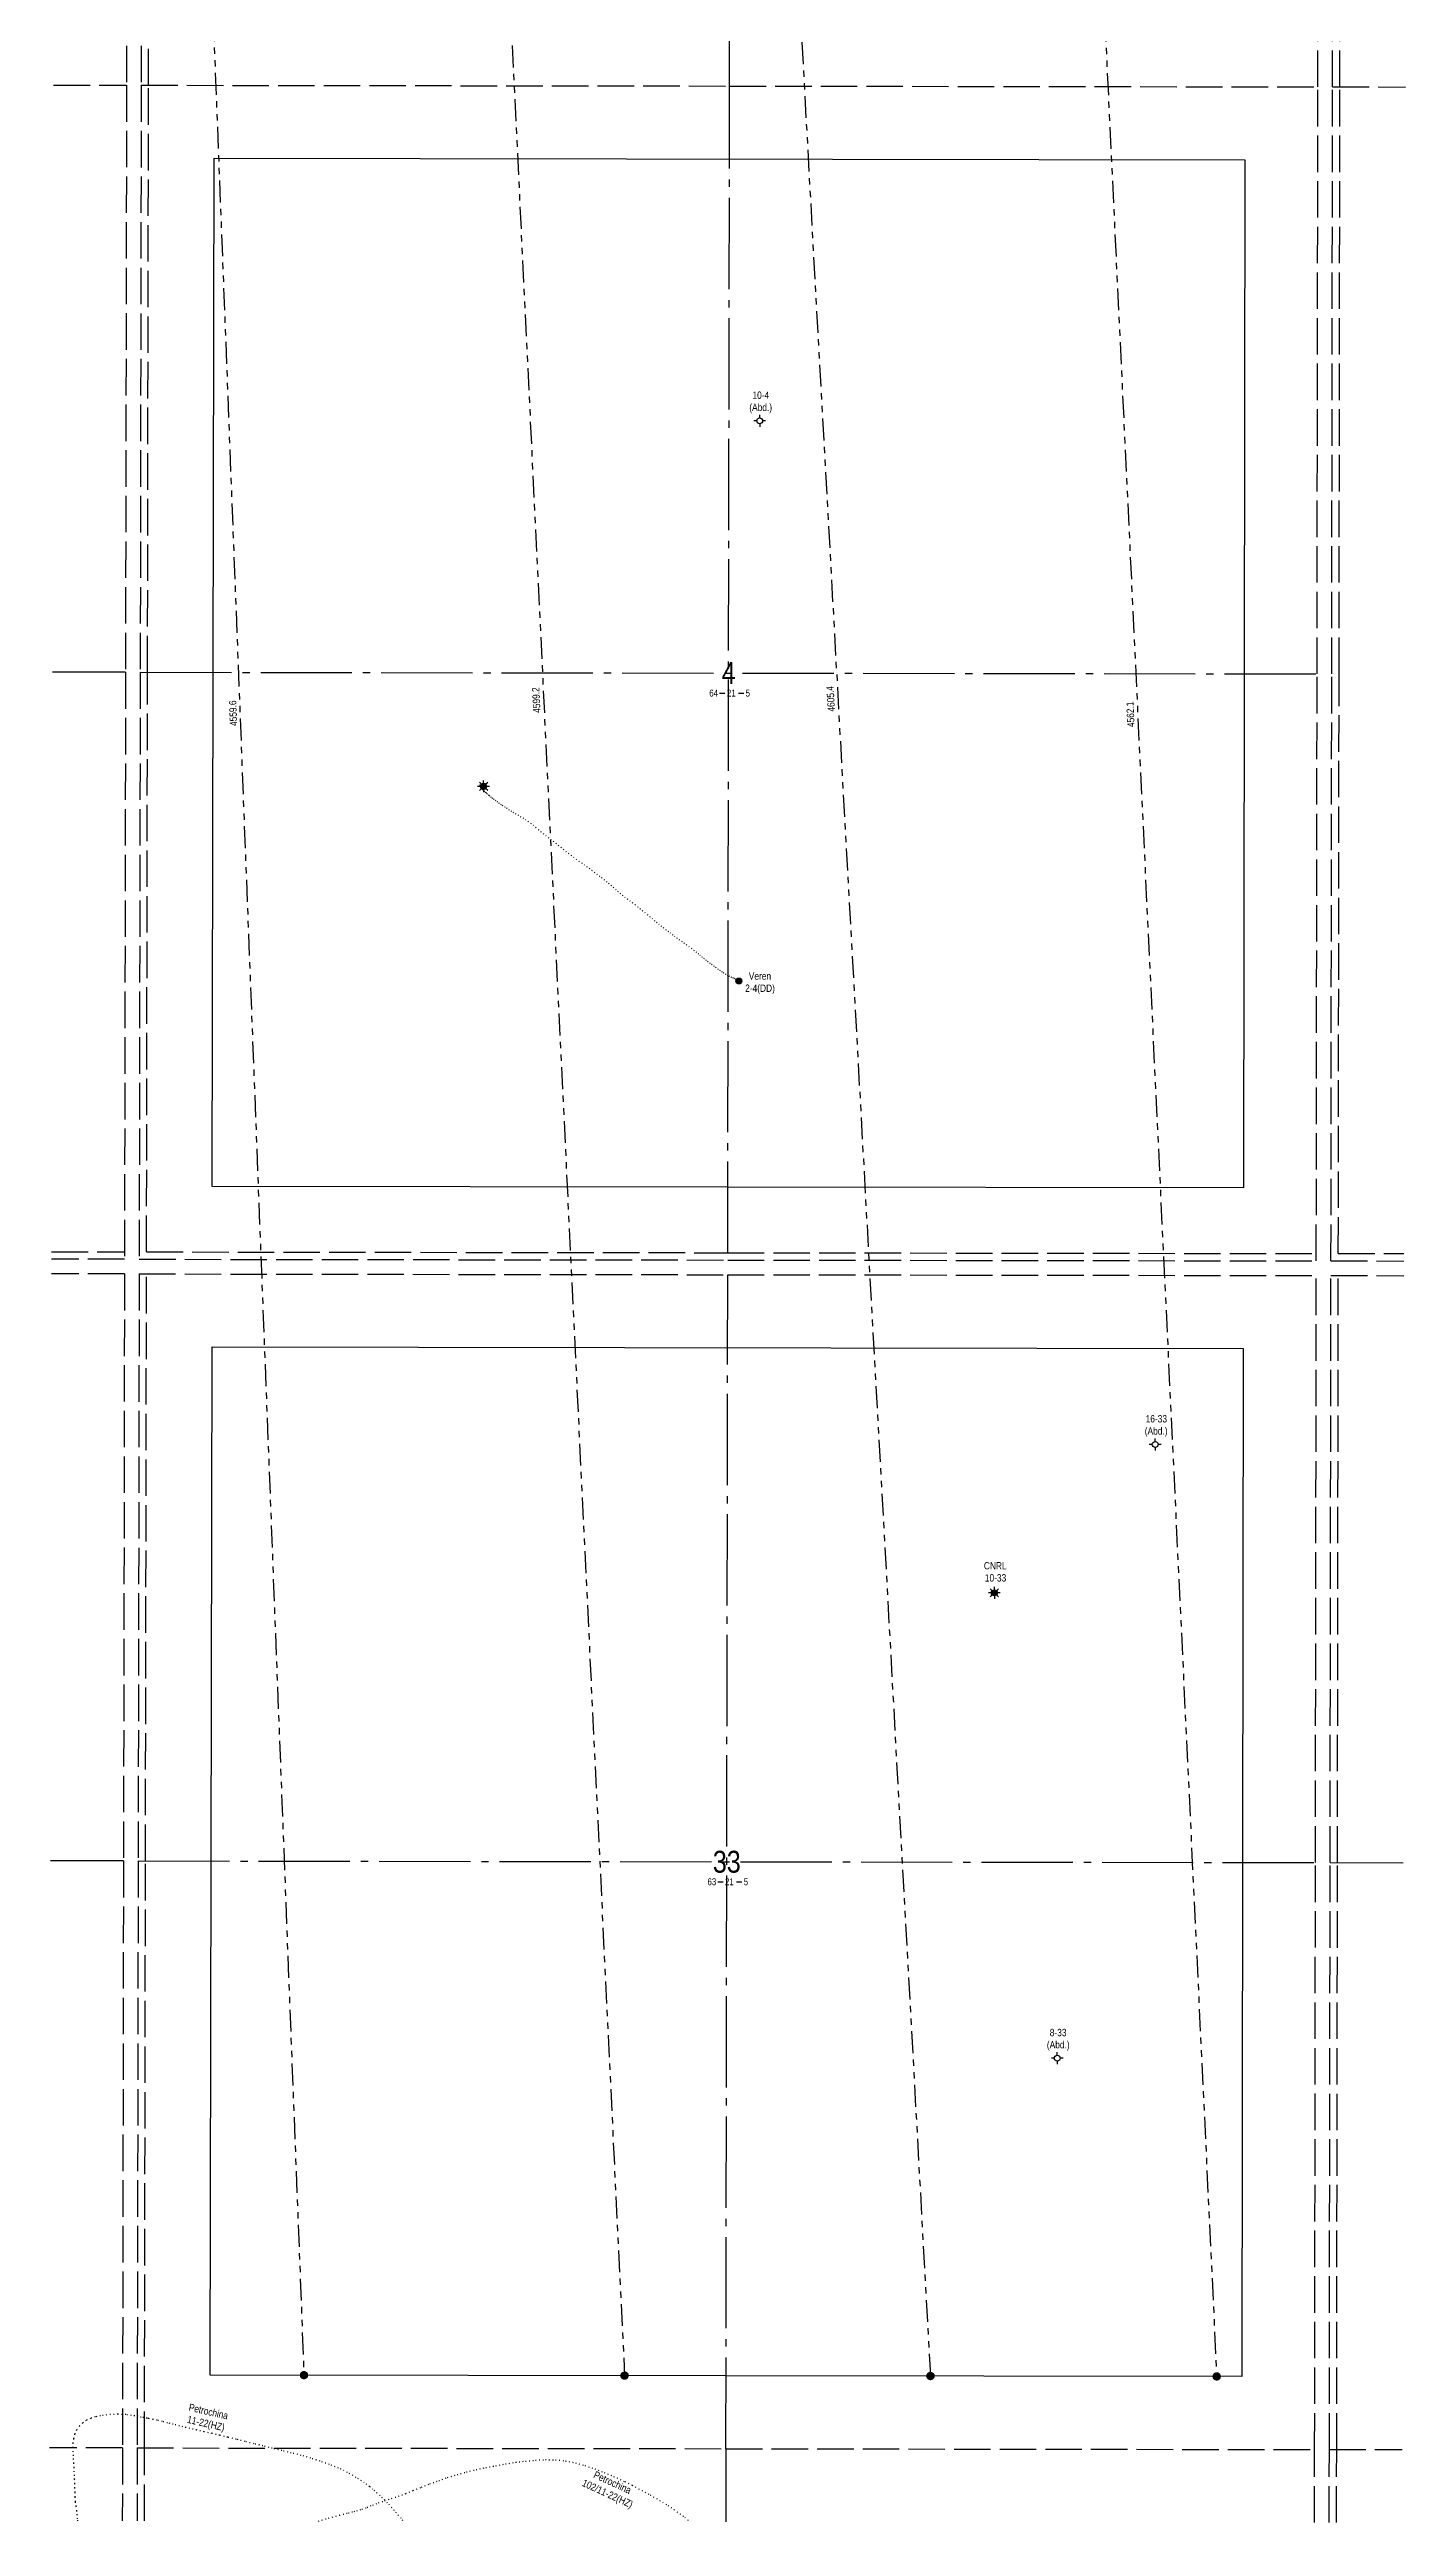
# Model space of a CAD drawing. Extents: x 487952 to 501475, y 6030928 to 6046516.
# Drawn here: x 491691 to 493548, y 6037623 to 6041011 of the extents above; entities that cross this region are included whole.
import ezdxf
from ezdxf.enums import TextEntityAlignment as Align

# ---------------------------------------------------------------- set-up
doc = ezdxf.new("R2010")
doc.units = 0
doc.header["$LTSCALE"] = 5
for name, pattern in [('foc-DOT', [1, 0.2, -0.8]), ('foc-DRILLPATH', [14.75, 6, -1.75, 1.75, -1.75, 1.75, -1.75]), ('foc-QUARTERLINE', [33, 25, -3, 2, -3]), ('foc-UNSURVEYED', [12.5, 10, -2.5])]:
    doc.linetypes.add(name, pattern=pattern)
for name, color, linetype in [('10', 1, 'Continuous'), ('9', 3, 'Continuous'), ('AS-DRILL', 8, 'foc-DOT'), ('AS-DRILL-T', 8, 'Continuous'), ('AS-TARGET-GAS', 182, 'Continuous'), ('F-WS-S', 8, 'Continuous'), ('L-BD', 7, 'Continuous'), ('L-MON', 1, 'Continuous'), ('L-QSEC', 8, 'foc-QUARTERLINE'), ('L-SECLBL', 7, 'Continuous'), ('L-USEC', 7, 'foc-UNSURVEYED'), ('P-PDRILLPATH', 12, 'foc-DRILLPATH')]:
    doc.layers.add(name, color=color, linetype=linetype)
doc.styles.add('80L', font='ARIALN.TTF', dxfattribs={"height": 40})
doc.styles.add('SIMPLEX', font='ARIALN.TTF')

# ---------------------------------------------------------------- blocks, each defined once
blk = doc.blocks.new('L-SECLBL')
at = {"layer": '9', "color": 7}
for p, q in [((-5.1, -27.8), (-12.3, -27.8)), ((20.7, -27.8), (13.5, -27.8))]:
    blk.add_line(p, q, dxfattribs=at)
at = {"layer": '10', "color": 2, "style": 'SIMPLEX'}
blk.add_attdef('SEC', text='', height=30, dxfattribs=at).set_placement((0, 0), align=Align.MIDDLE)
at = {"layer": '10', "color": 5, "style": '80L'}
blk.add_attdef('TWP', text='', height=9.5, dxfattribs=at).set_placement((-14.4, -27.4), align=Align.MIDDLE_RIGHT)
blk.add_attdef('RGE', text='', height=9.5, dxfattribs=at).set_placement((3.6, -27.4), align=Align.MIDDLE_CENTER)
blk.add_attdef('MER', text='', height=9.5, dxfattribs=at).set_placement((23.2, -27.4), align=Align.MIDDLE_LEFT)
blk = doc.blocks.new('plbh')
at = {"layer": 'L-MON'}
h = blk.add_hatch(color=255, dxfattribs=at)
h.dxf.hatch_style = 1
edge = h.paths.add_edge_path()
edge.add_arc((0, 0), 1.16, 0, 360)
h = blk.add_hatch(color=256, dxfattribs=at)
h.dxf.hatch_style = 1
h.paths.add_polyline_path([(-0.96, 0, 1), (0.96, 0, 1)])
h.paths.add_polyline_path([(0.91, 0, -1), (-0.91, 0, -1)], flags=16)
h.paths.add_polyline_path([(0.45, 0, -1), (-0.45, 0, -1)], flags=0)
h = blk.add_hatch(color=256, dxfattribs=at)
h.dxf.hatch_style = 1
h.paths.add_polyline_path([(-0.45, 0, 1), (0.45, 0, 1)])
h.paths.add_polyline_path([(0.4, 0, -1), (-0.4, 0, -1)], flags=16)
at = {"layer": 'L-MON', "color": 240}
for radius in [0.96, 0.91, 0.45, 0.4]:
    blk.add_circle((0, 0), radius, dxfattribs=at)
blk = doc.blocks.new('GABD')
for p, q in [((-0.81, 0), (-1.62, 0)), ((0, 0.81), (0, 1.62)), ((1.62, 0), (0.81, 0)), ((0, -0.81), (0, -1.62))]:
    blk.add_line(p, q)
blk.add_circle((0, 0), 0.8)
blk = doc.blocks.new('GAS')
h = blk.add_hatch(color=255)
h.dxf.hatch_style = 1
edge = h.paths.add_edge_path()
edge.add_arc((0, 0), 0.9, 0, 360)
for p, q in [((-0.81, 0), (-1.62, 0)), ((-0.57, 0.57), (-1.14, 1.14)), ((0, 0.81), (0, 1.62)), ((0.57, 0.57), (1.14, 1.14)), ((1.62, 0), (0.81, 0)), ((-0.57, -0.57), (-1.14, -1.14)), ((0, -0.81), (0, -1.62)), ((1.14, -1.14), (0.57, -0.57))]:
    blk.add_line(p, q)
blk.add_circle((0, 0), 0.8)

msp = doc.modelspace()

# ---------------------------------------------------------------- hatches: boundary and pattern name
at = {"layer": 'F-WS-S'}
h = msp.add_hatch(color=256, dxfattribs=at)
h.dxf.hatch_style = 1
edge = h.paths.add_edge_path()
edge.add_arc((492635.157, 6039734.533), 4, 0, 360)

# ---------------------------------------------------------------- linework, layer by layer
at = {"layer": 'AS-DRILL'}
for points in [[(492285.559, 6040001.256), (492285.559, 6040001.256), (492285.539, 6040001.196), (492285.32, 6040001.526), (492284.471, 6040002.157), (492282.891, 6040002.52), (492281.002, 6040003.033), (492280.792, 6040003.064), (492280.652, 6040003.054), (492280.532, 6040003.004), (492280.472, 6040002.884), (492280.501, 6040002.654), (492280.601, 6040002.264), (492280.78, 6040001.744), (492281.049, 6040001.113), (492281.388, 6040000.423), (492281.826, 6039999.662), (492282.375, 6039998.851), (492283.034, 6039998), (492283.782, 6039997.128), (492284.651, 6039996.227), (492285.609, 6039995.295), (492286.687, 6039994.334), (492287.846, 6039993.312), (492289.054, 6039992.21), (492290.372, 6039991.017), (492291.81, 6039989.765), (492293.397, 6039988.432), (492295.135, 6039987.019), (492297.042, 6039985.516), (492299.16, 6039983.902), (492301.397, 6039982.219), (492303.704, 6039980.505), (492306.091, 6039978.771), (492308.588, 6039976.996), (492311.215, 6039975.192), (492313.962, 6039973.377), (492316.799, 6039971.533), (492319.726, 6039969.668), (492322.702, 6039967.833), (492325.789, 6039965.987), (492328.996, 6039964.082), (492332.283, 6039962.126), (492335.699, 6039960.111), (492339.226, 6039958.025), (492342.782, 6039955.799), (492346.308, 6039953.383), (492349.794, 6039950.787), (492353.289, 6039948.021), (492356.764, 6039945.155), (492360.219, 6039942.289), (492363.704, 6039939.473), (492367.17, 6039936.687), (492370.595, 6039933.941), (492373.981, 6039931.286), (492377.526, 6039928.57), (492381.022, 6039925.894), (492384.477, 6039923.188), (492387.882, 6039920.442), (492391.268, 6039917.696), (492394.663, 6039914.971), (492398.048, 6039912.275), (492401.444, 6039909.619), (492404.929, 6039906.993), (492408.515, 6039904.377), (492412.191, 6039901.701), (492415.856, 6039899.045), (492419.522, 6039896.428), (492423.117, 6039893.892), (492426.633, 6039891.426), (492430.119, 6039888.95), (492433.565, 6039886.435), (492437, 6039883.829), (492440.416, 6039881.213), (492443.732, 6039878.667), (492446.997, 6039876.172), (492450.273, 6039873.626), (492453.499, 6039871.041), (492456.684, 6039868.385), (492459.82, 6039865.66), (492462.945, 6039862.945), (492466.02, 6039860.27), (492469.106, 6039857.594), (492472.271, 6039854.919), (492475.537, 6039852.243), (492478.852, 6039849.568), (492482.248, 6039846.962), (492485.694, 6039844.416), (492489.149, 6039841.87), (492492.635, 6039839.224), (492496.11, 6039836.469), (492499.555, 6039833.723), (492502.911, 6039831.057), (492506.246, 6039828.381), (492509.622, 6039825.626), (492512.977, 6039822.89), (492516.243, 6039820.204), (492519.368, 6039817.589), (492522.414, 6039815.014), (492525.4, 6039812.529), (492528.435, 6039810.114), (492531.591, 6039807.718), (492534.807, 6039805.293), (492537.973, 6039802.868), (492540.949, 6039800.513), (492543.875, 6039798.178), (492546.821, 6039795.883), (492549.927, 6039793.597), (492553.164, 6039791.342), (492556.52, 6039789.016), (492559.846, 6039786.711), (492563.132, 6039784.445), (492566.478, 6039782.029), (492569.884, 6039779.474), (492573.159, 6039776.918), (492576.165, 6039774.483), (492578.951, 6039772.188), (492581.597, 6039770.024), (492584.244, 6039767.909), (492586.91, 6039765.785), (492589.617, 6039763.66), (492592.323, 6039761.595), (492595.08, 6039759.531), (492597.826, 6039757.466), (492600.523, 6039755.382), (492603.269, 6039753.327), (492606.006, 6039751.402), (492608.673, 6039749.528), (492611.28, 6039747.693), (492613.867, 6039745.999), (492616.434, 6039744.445), (492619.002, 6039743), (492621.56, 6039741.646), (492624.017, 6039740.392), (492626.276, 6039739.288), (492628.294, 6039738.295), (492630.062, 6039737.372), (492631.641, 6039736.509), (492632.73, 6039735.897), (492635.157, 6039734.533)], [(491729.872, 6037625.304), (491729.617, 6037627.793), (491729.137, 6037633.124), (491728.497, 6037638.795), (491727.629, 6037645.136), (491726.68, 6037651.598), (491726.162, 6037658.059), (491726.033, 6037664.32), (491725.824, 6037670.26), (491725.635, 6037676.171), (491725.525, 6037681.981), (491725.325, 6037687.201), (491725.044, 6037692.472), (491724.765, 6037698.392), (491724.465, 6037704.083), (491724.125, 6037709.394), (491723.854, 6037714.634), (491723.654, 6037719.855), (491723.414, 6037725.525), (491723.535, 6037731.735), (491724.367, 6037738.173), (491726.018, 6037744.461), (491728.549, 6037750.206), (491732.168, 6037755.22), (491736.856, 6037759.681), (491742.223, 6037763.422), (491748.208, 6037766.211), (491755.181, 6037768.358), (491763.674, 6037770.033), (491773.577, 6037771.205), (491784.598, 6037771.745), (491796.886, 6037771.093), (491810.852, 6037768.868), (491818.76, 6037767.303), (491825.647, 6037765.941), (491826.617, 6037765.759), (491832.635, 6037764.598), (491839.502, 6037763.176), (491846.879, 6037761.373), (491854.685, 6037759.379), (491863.211, 6037757.203), (491872.227, 6037754.877), (491881.873, 6037752.549), (491891.919, 6037750.221), (491902.474, 6037747.772), (491913.24, 6037745.313), (491924.385, 6037742.773), (491935.89, 6037740.002), (491947.795, 6037737.02), (491960.059, 6037733.948), (491972.614, 6037730.815), (491985.468, 6037727.652), (491998.492, 6037724.489), (492011.566, 6037721.295), (492024.761, 6037718.071), (492037.874, 6037714.658), (492050.807, 6037710.814), (492063.71, 6037706.581), (492076.402, 6037701.988), (492089.002, 6037696.715), (492101.211, 6037690.683), (492113.079, 6037683.711), (492124.385, 6037676.001), (492129.388, 6037672.232), (492135.379, 6037667.351), (492145.882, 6037657.852), (492155.734, 6037647.874), (492165.105, 6037637.307), (492174.125, 6037626.591), (492175.731, 6037624.676)], [(492059.383, 6037624.84), (492073.326, 6037629.092), (492088.244, 6037633.025), (492100.359, 6037636.143), (492108.153, 6037638.159), (492111.865, 6037639.083), (492118.918, 6037641.07), (492126.263, 6037643.777), (492133.769, 6037646.883), (492141.814, 6037649.909), (492150.439, 6037652.833), (492159.505, 6037655.827), (492168.85, 6037658.99), (492178.847, 6037662.592), (492189.234, 6037666.663), (492200.433, 6037671.253), (492211.851, 6037675.813), (492224.049, 6037680.361), (492236.297, 6037684.559), (492249.194, 6037688.566), (492262.03, 6037692.162), (492275.406, 6037695.468), (492288.571, 6037698.185), (492302.226, 6037700.72), (492315.55, 6037703.146), (492329.424, 6037705.381), (492342.847, 6037707.067), (492356.55, 6037708.342), (492370.131, 6037709.018), (492383.99, 6037708.793), (492397.438, 6037707.339), (492411.213, 6037704.554), (492424.336, 6037700.87), (492437.708, 6037696.306), (492450.479, 6037691.443), (492463.619, 6037685.979), (492479.016, 6037678.901), (492488.868, 6037673.973), (492513.584, 6037660.809), (492537.958, 6037646.405), (492561.068, 6037629.973), (492568.161, 6037624.124)]]:
    msp.add_lwpolyline(points, dxfattribs=at)
at = {"layer": 'AS-TARGET-GAS', "flags": 128}
for points in [[(491914.006, 6039453.223), (491916.42, 6040861.533), (493328.012, 6040859.536), (493326.109, 6039451.243)], [(491913.628, 6039233.212), (493325.811, 6039231.237), (493323.891, 6037822.954), (491911.209, 6037824.945)]]:
    msp.add_lwpolyline(points, close=True, dxfattribs=at)
at = {"layer": 'F-WS-S'}
msp.add_circle((492635.157, 6039734.533), 4, dxfattribs=at)
at = {"layer": 'L-QSEC', "flags": 128}
for points in [[(492622.369, 6040960.485), (492624.833, 6042568.691)], [(492619.919, 6039362.333), (492622.369, 6040960.485)], [(491795.156, 6040157.546), (491695.205, 6040157.686)], [(491815.266, 6040157.518), (493427.009, 6040155.247)], [(492617.394, 6037724.001), (492619.873, 6039332.175)], [(491792.362, 6038529.247), (491692.411, 6038529.387)], [(491812.472, 6038529.219), (493424.8, 6038526.957)], [(493444.91, 6038526.93), (493544.85, 6038526.794)], [(492617.394, 6037724.001), (492617.241, 6037624.054)]]:
    msp.add_lwpolyline(points, dxfattribs=at)
at = {"layer": 'L-USEC', "flags": 128}
for points in [[(491797.913, 6041765.768), (491796.534, 6040961.657)], [(491818.023, 6041765.733), (491816.644, 6040961.622)], [(491826.693, 6040961.615), (491828.073, 6041765.725)], [(493428.095, 6040959.342), (493429.181, 6041763.438)], [(493448.204, 6040959.315), (493449.29, 6041763.411)], [(493458.259, 6040959.302), (493459.345, 6041763.397)], [(491696.585, 6040961.797), (491796.534, 6040961.657)], [(491796.534, 6040961.657), (491795.156, 6040157.546)], [(491816.644, 6040961.622), (491815.266, 6040157.511)], [(491816.644, 6040961.63), (492622.369, 6040960.485)], [(491825.315, 6040157.504), (491826.693, 6040961.615)], [(492622.369, 6040960.485), (493428.095, 6040959.342)], [(493427.009, 6040155.247), (493428.095, 6040959.342)], [(493447.118, 6040155.219), (493448.204, 6040959.315)], [(493448.204, 6040959.315), (493548.146, 6040959.18)], [(493457.173, 6040155.206), (493458.259, 6040959.302)], [(491795.156, 6040157.546), (491793.777, 6039353.443)], [(491815.266, 6040157.511), (491813.886, 6039353.415)], [(491823.953, 6039363.451), (491825.315, 6040157.504)], [(493425.922, 6039351.155), (493427.009, 6040155.247)], [(493446.032, 6039351.128), (493447.118, 6040155.219)], [(493456.1, 6039361.162), (493457.173, 6040155.206)], [(491693.843, 6039363.633), (491793.794, 6039363.493)], [(491823.953, 6039363.451), (492619.919, 6039362.333)], [(492619.919, 6039362.333), (493425.936, 6039361.203)], [(493456.1, 6039361.169), (493545.981, 6039361.046)], [(491793.742, 6039333.334), (491693.791, 6039333.474)], [(491793.771, 6039353.443), (491693.826, 6039353.583)], [(491793.742, 6039333.334), (491792.362, 6038529.247)], [(491813.852, 6039333.299), (491812.472, 6038529.212)], [(491813.852, 6039333.305), (492619.873, 6039332.175)], [(491813.886, 6039353.415), (492619.901, 6039352.284)], [(491822.521, 6038529.205), (491823.901, 6039333.291)], [(492619.873, 6039332.175), (493425.895, 6039331.045)], [(492619.901, 6039352.284), (493425.923, 6039351.155)], [(493424.8, 6038526.957), (493425.895, 6039331.045)], [(493444.91, 6038526.93), (493446.005, 6039331.018)], [(493446.005, 6039331.018), (493545.94, 6039330.882)], [(493446.032, 6039351.128), (493545.967, 6039350.991)], [(493454.964, 6038526.916), (493456.059, 6039331.004)], [(491792.362, 6038529.247), (491790.98, 6037725.167)], [(491812.472, 6038529.212), (491811.089, 6037725.132)], [(491821.139, 6037725.124), (491822.521, 6038529.205)], [(493423.703, 6037722.866), (493424.8, 6038526.957)], [(493443.813, 6037722.838), (493444.91, 6038526.93)], [(493453.867, 6037722.824), (493454.964, 6038526.916)], [(491790.98, 6037725.167), (491691.032, 6037725.307)], [(491790.98, 6037725.167), (491790.808, 6037625.219)], [(491811.089, 6037725.132), (491810.918, 6037625.19)], [(491811.089, 6037725.138), (492617.394, 6037724.001)], [(491820.968, 6037625.176), (491821.139, 6037725.124)], [(492617.394, 6037724.001), (493423.703, 6037722.866)], [(493423.567, 6037622.919), (493423.703, 6037722.866)], [(493443.676, 6037622.89), (493443.813, 6037722.838)], [(493443.813, 6037722.838), (493543.761, 6037722.702)], [(493453.731, 6037622.876), (493453.867, 6037722.824)]]:
    msp.add_lwpolyline(points, dxfattribs=at)
at = {"layer": 'P-PDRILLPATH'}
for p, q in [((492257.237, 6042415.616), (492478.564, 6037824.151)), ((492644.24, 6042419.616), (492897.57, 6037823.557)), ((491864.237, 6042378.622), (492039.558, 6037824.763)), ((493073.246, 6042377.625), (493289.575, 6037823.017))]:
    msp.add_line(p, q, dxfattribs=at)

# ---------------------------------------------------------------- block references
at = {"layer": 'F-WS-S', "color": 6, "xscale": 5.000000000000007, "yscale": 5.000000000000007, "zscale": 5.000000000000007}
for name, p in [('GABD', (492663.726, 6040501.907)), ('GAS', (492285.539, 6040001.196)), ('GABD', (493205.343, 6039099.726)), ('GAS', (492985.033, 6038896.432)), ('GABD', (493071.239, 6038258.941))]:
    msp.add_blockref(name, p, dxfattribs=at)
at = {"layer": 'L-MON', "color": 6, "xscale": 4.997405000000007, "yscale": 4.997405000000007, "zscale": 4.997405000000007}
for p in [(492039.558, 6037824.763), (492478.564, 6037824.151), (492897.57, 6037823.557), (493289.575, 6037823.017)]:
    msp.add_blockref('plbh', p, dxfattribs=at)
at = {"layer": 'L-SECLBL'}
for p, values in [((492621.136, 6040156.382), {'SEC': '4', 'TWP': '64', 'RGE': '21', 'MER': '5'}), ((492618.634, 6038528.088), {'SEC': '33', 'TWP': '63', 'RGE': '21', 'MER': '5'})]:
    msp.add_blockref('L-SECLBL', p, dxfattribs=at).add_auto_attribs(values)

# ---------------------------------------------------------------- texts
at = {"layer": 'AS-DRILL-T', "char_height": 10, "attachment_point": 1, "style": '80L'}
for s, insert in [('\\pi4.73281;10-4\\P\\pi0.39447;(Abd.)', (492649.055, 6040542.057)), ('\\pi0.44563;Veren\\P\\pi-4.55095;2-4(DD)', (492648.307, 6039746.338)), ('\\pi1.53704;16-33\\P\\pi0.39447;(Abd.)', (493190.672, 6039139.876)), ('\\pi0.20007;CNRL\\P\\pi1.53704;10-33', (492970.484, 6038938.585)), ('\\pi4.33718;8-33\\P\\pi0.39447;(Abd.)', (493056.568, 6038299.091))]:
    msp.add_mtext_dynamic_manual_height_columns(s, width=30.59795, gutter_width=50, heights=[0], dxfattribs=dict(at, insert=insert))
for s, insert, rotation in [('\\pi10.25464;Petrochina\\P\\pi11.8133;11-22(HZ)', (491873.27, 6037788.26), 347.131177), ('\\pi10.25464;Petrochina\\P\\pi0.66392;102/11-22(HZ)', (492429.932, 6037698.045), 335.312713)]:
    msp.add_mtext_dynamic_manual_height_columns(s, width=73.89263, gutter_width=50, heights=[0], dxfattribs=dict(at, insert=insert, rotation=rotation))
at = {"layer": 'L-BD', "color": 6, "style": '80L'}
for s, rotation, p in [('4599.2', 92.7542, (492357.693, 6040119.4)), ('4605.4', 93.1542, (492760.896, 6040121.035)), ('4559.6', 92.207, (491942.5, 6040101.327)), ('4562.1', 92.7172, (493171.343, 6040099.84))]:
    msp.add_text(s, height=9.9948, rotation=rotation, dxfattribs=at).set_placement(p, align=Align.MIDDLE)

doc.saveas('drawing.dxf')
